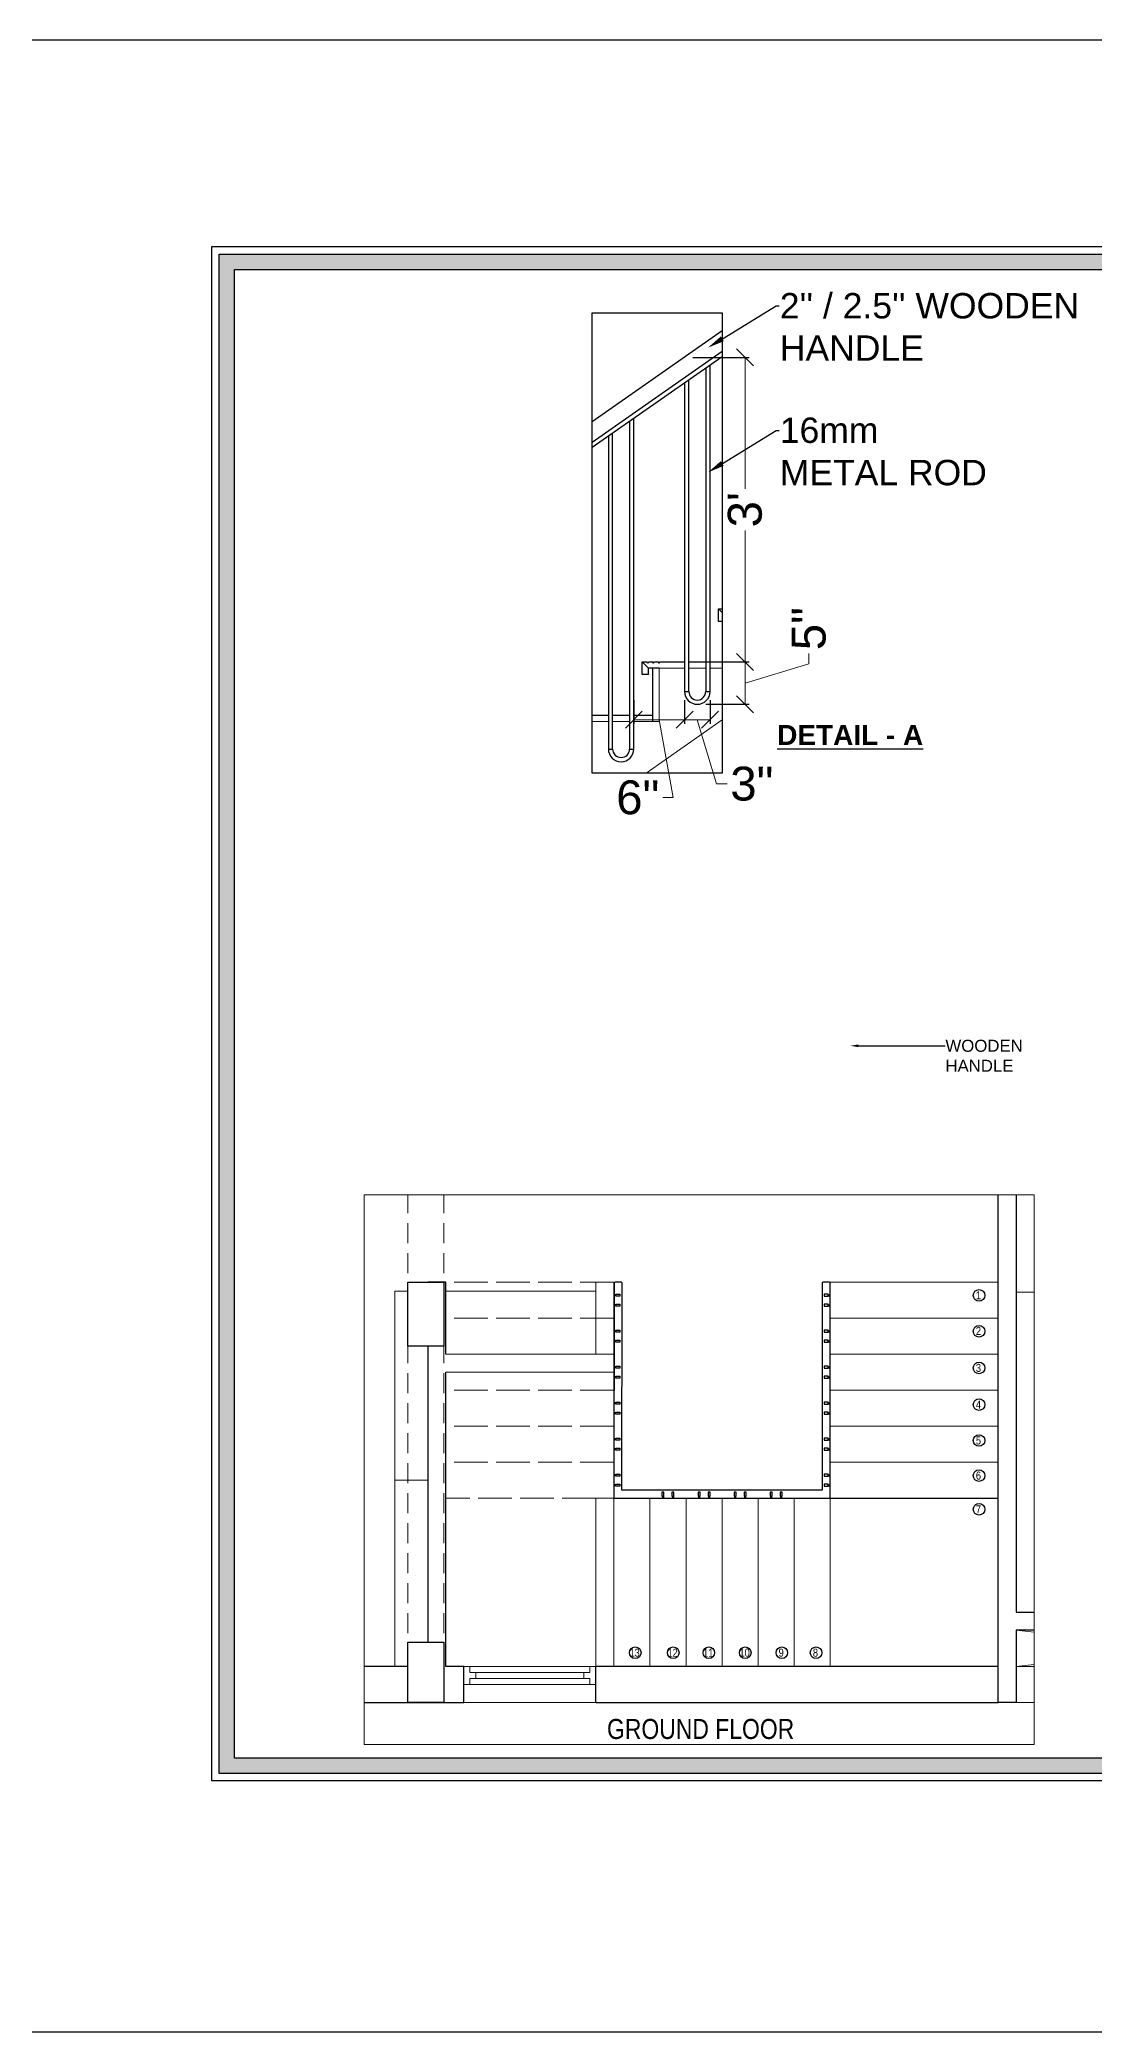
# Model space of a CAD drawing. Header units: millimetres. Extents: x 56222 to 3066687, y -650199 to -121287.
# Drawn here: x 151732.8 to 151996.2, y -180560.1 to -180062.2 of the extents above; entities that cross this region are included whole.
import ezdxf
from ezdxf import colors
from ezdxf.entities.mleader import LeaderData, LeaderLine
from ezdxf.math import Vec2, Vec3

# ---------------------------------------------------------------- set-up
doc = ezdxf.new("R2010")
doc.units = ezdxf.units.MM
doc.header["$MEASUREMENT"] = 0
doc.header["$PDMODE"] = 35
for name, pattern in [('ACAD_ISO02W100', [15, 12, -3]), ('ACAD_ISO04W100', [30, 24, -3, 0, -3]), ('DASHED', [0.75, 0.5, -0.25]), ('DASHED2', [0.375, 0.25, -0.125])]:
    doc.linetypes.add(name, pattern=pattern)
doc.layers.get('Defpoints').update_dxf_attribs({"color": 220})
for name, color, linetype, lineweight in [('dim05', 1, 'Continuous', 13), ('FUR', 250, 'Continuous', 0), ('GROUND FLOOR', 7, 'Continuous', 9), ('GROUND FLOOR  ( PLINE )', 251, 'Continuous', 30), ('GROUND FLOOR ( DW_RAIL )', 7, 'Continuous', 9), ('GROUND FLOOR ( STAIR )', 251, 'Continuous', 9), ('Labelling', 1, 'Continuous', 25), ('NAME PLATE', 7, 'Continuous', 25), ('SECOND FLOOR', 7, 'Continuous', 9), ('SECTION', 7, 'Continuous', 9), ('wall', 7, 'Continuous', 30), ('XX~SLAB ( BEAM )~ ( DIM )', 7, 'Continuous', 9)]:
    doc.layers.add(name, color=color, linetype=linetype, lineweight=lineweight)
doc.layers.add('GROUND FLOOR  ( Text )', color=251, linetype='Continuous')
doc.layers.add('SECTION ( Text )', color=250, linetype='Continuous')
doc.styles.add('Arial', font='arial.ttf')
doc.styles.add("Cn_BT_0'-0", font='swissc.ttf')
doc.styles.add('KATHA', font='swissc.ttf')
doc.styles.get("Standard").update_dxf_attribs({"font": 'arial.ttf', "height": 6})
doc.dimstyles.new('ISO-25', dxfattribs={"dimtxt": 2.5, "dimasz": 1, "dimexe": 0.5, "dimexo": 1, "dimtad": 0, "dimdec": 1, "dimlunit": 4, "dimtxsty": 'Standard', "dimblk": 'OBLIQUE', "dimcen": 2.5, "dimclrd": 1, "dimclre": 1, "dimclrt": 5, "dimadec": 0, "dimazin": 0, "dimtfac": 1, "dimtdec": 1, "dimtmove": 0, "dimatfit": 3, "dimfxl": 1, "dimlwd": -1, "dimarcsym": 0})

# ---------------------------------------------------------------- blocks, each defined once
blk = doc.blocks.new('_Oblique')
at = {"layer": 'wall', "color": 0, "lineweight": -2}
blk.add_line((-0.5, -0.5), (0.5, 0.5), dxfattribs=at)
blk = doc.blocks.new('*D329')
at = {"layer": 'Defpoints', "color": 0, "lineweight": 30, "transparency": 16777216}
for p in [(152161.77, -180333.33), (152164.77, -180333.33), (152164.77, -180336.66)]:
    blk.add_point(p, dxfattribs=at)
at = {"layer": 'dim05', "color": 1, "linetype": 'Continuous', "lineweight": -2, "transparency": 16777216}
for p, q in [((152161.77, -180334.33), (152161.77, -180337.16)), ((152164.77, -180334.33), (152164.77, -180337.16))]:
    blk.add_line(p, q, dxfattribs=at)
at = {"layer": 'dim05', "color": 1, "linetype": 'Continuous', "transparency": 16777216}
for p, q in [((152161.77, -180336.66), (152164.77, -180336.66)), ((152163.27, -180336.66), (152165.54, -180344.23)), ((152165.54, -180344.23), (152166.79, -180344.23))]:
    blk.add_line(p, q, dxfattribs=at)
at = {"layer": 'dim05', "color": 1, "transparency": 16777216, "xscale": 2, "yscale": 2, "zscale": 2, "rotation": 180}
blk.add_blockref('_Oblique', (152161.77, -180336.66), dxfattribs=at)
at = {"layer": 'dim05', "color": 1, "transparency": 16777216, "xscale": 2, "yscale": 2, "zscale": 2}
blk.add_blockref('_Oblique', (152164.77, -180336.66), dxfattribs=at)
at = {"layer": 'dim05', "color": 5, "lineweight": 25, "transparency": 16777216, "insert": (152169.71, -180344.23), "char_height": 4, "attachment_point": 5, "style": 'Arial'}
blk.add_mtext('3"', dxfattribs=at)
blk = doc.blocks.new('*D330')
at = {"layer": 'Defpoints', "color": 0, "lineweight": 30, "transparency": 16777216}
for p in [(152163.27, -180329.83), (152168.9, -180329.83), (152163.27, -180334.83)]:
    blk.add_point(p, dxfattribs=at)
at = {"layer": 'dim05', "color": 1, "linetype": 'Continuous', "lineweight": -2, "transparency": 16777216}
for p, q in [((152164.27, -180329.83), (152169.4, -180329.83)), ((152164.27, -180334.83), (152169.4, -180334.83))]:
    blk.add_line(p, q, dxfattribs=at)
at = {"layer": 'dim05', "color": 1, "linetype": 'Continuous', "transparency": 16777216}
for p, q in [((152168.9, -180334.83), (152168.9, -180329.83)), ((152168.9, -180332.33), (152176.44, -180330.07)), ((152176.44, -180330.07), (152176.44, -180328.82))]:
    blk.add_line(p, q, dxfattribs=at)
at = {"layer": 'dim05', "color": 1, "transparency": 16777216, "xscale": 2, "yscale": 2, "zscale": 2}
for p, rotation in [((152168.9, -180329.83), 90), ((152168.9, -180334.83), 270)]:
    blk.add_blockref('_Oblique', p, dxfattribs=dict(at, rotation=rotation))
at = {"layer": 'dim05', "color": 5, "lineweight": 25, "transparency": 16777216, "insert": (152176.44, -180325.9), "char_height": 4, "attachment_point": 5, "rotation": 90, "style": 'Arial'}
blk.add_mtext('5"', dxfattribs=at)
blk = doc.blocks.new('*D331')
at = {"layer": 'Defpoints', "color": 0, "lineweight": 30, "transparency": 16777216}
for p in [(152161.72, -180293.86), (152168.9, -180293.86), (152164.27, -180329.83)]:
    blk.add_point(p, dxfattribs=at)
at = {"layer": 'dim05', "color": 1, "linetype": 'Continuous', "lineweight": -2, "transparency": 16777216}
for p, q in [((152162.72, -180293.86), (152169.4, -180293.86)), ((152165.27, -180329.83), (152169.4, -180329.83))]:
    blk.add_line(p, q, dxfattribs=at)
at = {"layer": 'dim05', "color": 1, "linetype": 'Continuous', "transparency": 16777216}
for p, q in [((152168.9, -180293.86), (152168.9, -180309.39)), ((152168.9, -180329.83), (152168.9, -180314.31))]:
    blk.add_line(p, q, dxfattribs=at)
at = {"layer": 'dim05', "color": 1, "transparency": 16777216, "xscale": 2, "yscale": 2, "zscale": 2}
for p, rotation in [((152168.9, -180293.86), 90), ((152168.9, -180329.83), 270)]:
    blk.add_blockref('_Oblique', p, dxfattribs=dict(at, rotation=rotation))
at = {"layer": 'dim05', "color": 5, "lineweight": 25, "transparency": 16777216, "insert": (152168.9, -180311.85), "char_height": 4, "attachment_point": 5, "rotation": 90, "style": 'Arial'}
blk.add_mtext("3'", dxfattribs=at)
blk = doc.blocks.new('*D332')
at = {"layer": 'Defpoints', "color": 0, "lineweight": 30, "transparency": 16777216}
for p in [(152155.77, -180333.33), (152161.77, -180333.33), (152155.77, -180336.66)]:
    blk.add_point(p, dxfattribs=at)
at = {"layer": 'dim05', "color": 1, "linetype": 'Continuous', "lineweight": -2, "transparency": 16777216}
for p, q in [((152155.77, -180334.33), (152155.77, -180337.16)), ((152161.77, -180334.33), (152161.77, -180337.16))]:
    blk.add_line(p, q, dxfattribs=at)
at = {"layer": 'dim05', "color": 1, "linetype": 'Continuous', "transparency": 16777216}
for p, q in [((152161.77, -180336.66), (152155.77, -180336.66)), ((152158.77, -180336.66), (152160.43, -180345.85)), ((152160.43, -180345.85), (152159.18, -180345.85))]:
    blk.add_line(p, q, dxfattribs=at)
at = {"layer": 'dim05', "color": 1, "transparency": 16777216, "xscale": 2, "yscale": 2, "zscale": 2, "rotation": 180}
blk.add_blockref('_Oblique', (152155.77, -180336.66), dxfattribs=at)
at = {"layer": 'dim05', "color": 1, "transparency": 16777216, "xscale": 2, "yscale": 2, "zscale": 2}
blk.add_blockref('_Oblique', (152161.77, -180336.66), dxfattribs=at)
at = {"layer": 'dim05', "color": 5, "lineweight": 25, "transparency": 16777216, "insert": (152156.24, -180345.85), "char_height": 4, "attachment_point": 5, "style": 'Arial'}
blk.add_mtext('6"', dxfattribs=at)
blk = doc.blocks.new('details')
at = {"layer": 'GROUND FLOOR ( STAIR )', "color": 36, "lineweight": 30, "true_color": 0x6e4817}
for p, q in [((152166.194, -180290.741), (152150.847, -180301.46)), ((152166.194, -180293.181), (152150.847, -180303.899))]:
    blk.add_line(p, q, dxfattribs=at)
at = {"layer": 'GROUND FLOOR ( STAIR )', "color": 242, "lineweight": 30, "true_color": 0xcd2027}
blk.add_lwpolyline([(152150.847, -180288.584), (152166.194, -180288.584), (152166.194, -180342.952), (152150.847, -180342.952)], close=True, dxfattribs=at)
at = {"layer": 'GROUND FLOOR ( STAIR )', "color": 251, "lineweight": 30, "true_color": 0x636466}
for points in [[(152166.194, -180293.791), (152150.847, -180304.509)], [(152164.267, -180295.137), (152164.267, -180333.333), (152164.767, -180333.333), (152164.767, -180294.787)], [(152161.767, -180296.883), (152161.767, -180333.333), (152162.267, -180333.333), (152162.267, -180296.533)], [(152155.267, -180301.422), (152155.267, -180340.119), (152155.767, -180340.119), (152155.767, -180301.073)], [(152152.767, -180303.168), (152152.767, -180340.119), (152153.267, -180340.119), (152153.267, -180302.819)]]:
    blk.add_lwpolyline(points, dxfattribs=at)
for centre, radius in [((152163.267, -180333.333), 1.5), ((152163.267, -180333.333), 1), ((152154.267, -180340.119), 1.5), ((152154.267, -180340.119), 1)]:
    blk.add_arc(centre, radius, 180, 0, dxfattribs=at)
at = {"layer": 'SECOND FLOOR', "color": 244, "lineweight": 30, "true_color": 0x991b1e}
for p, q in [((152165.767, -180323.548), (152166.194, -180323.548)), ((152165.767, -180324.298), (152165.767, -180323.548)), ((152165.767, -180323.548), (152166.194, -180323.975)), ((152165.767, -180325.048), (152165.767, -180324.298)), ((152166.194, -180325.048), (152165.767, -180325.048)), ((152156.767, -180329.833), (152157.302, -180329.833)), ((152156.767, -180330.583), (152156.767, -180329.833)), ((152156.767, -180329.833), (152157.517, -180330.583)), ((152157.433, -180329.967), (152157.302, -180329.833)), ((152157.433, -180329.967), (152157.565, -180329.833)), ((152157.565, -180329.833), (152157.968, -180329.833)), ((152158.1, -180329.967), (152157.968, -180329.833)), ((152158.1, -180329.967), (152158.232, -180329.833)), ((152158.232, -180329.833), (152158.635, -180329.833)), ((152158.767, -180329.967), (152158.635, -180329.833)), ((152158.767, -180329.967), (152158.899, -180329.833)), ((152158.899, -180329.833), (152161.767, -180329.833)), ((152162.267, -180329.833), (152164.267, -180329.833)), ((152164.767, -180329.833), (152166.194, -180329.833)), ((152156.767, -180331.333), (152156.767, -180330.583)), ((152157.517, -180331.333), (152156.767, -180331.333)), ((152158.767, -180330.583), (152157.517, -180330.583)), ((152157.517, -180331.333), (152157.517, -180330.583)), ((152158.017, -180336.869), (152158.017, -180330.583)), ((152150.847, -180336.119), (152152.767, -180336.119)), ((152153.267, -180336.119), (152155.267, -180336.119)), ((152155.767, -180336.119), (152158.017, -180336.119))]:
    blk.add_line(p, q, dxfattribs=at)
at = {"layer": 'SECTION'}
for p, q in [((152161.767, -180330.583), (152158.767, -180330.583)), ((152158.767, -180330.583), (152158.767, -180336.869)), ((152164.267, -180330.583), (152162.267, -180330.583)), ((152166.194, -180330.583), (152164.767, -180330.583)), ((152152.767, -180336.869), (152150.847, -180336.869)), ((152155.267, -180336.869), (152153.267, -180336.869)), ((152158.767, -180336.869), (152155.767, -180336.869))]:
    blk.add_line(p, q, dxfattribs=at)
blk.add_lwpolyline([(152157.216, -180342.952), (152166.194, -180336.682)], dxfattribs=at)
at = {"layer": 'dim05', "color": 27, "lineweight": 25}
for base, p1, p2, picture, middle in [((152168.904, -180293.865), (152164.267, -180329.833), (152161.721, -180293.865), '*D331', (152168.904, -180311.849)), ((152168.904, -180329.833), (152163.267, -180334.833), (152163.267, -180329.833), '*D330', (152176.444, -180328.196))]:
    dim = blk.add_linear_dim(base=base, p1=p1, p2=p2, angle=90, dimstyle='ISO-25', override={"dimtxt": 4, "dimasz": 2, "dimdec": 2, "dimtxsty": 'Arial', "dimtmove": 1}, dxfattribs=at)
    dim.commit()
    dim.dimension.update_dxf_attribs({"geometry": picture, "text_midpoint": middle})
dim = blk.add_linear_dim(base=(152155.767, -180336.659), p1=(152161.767, -180333.333), p2=(152155.767, -180333.333), dimstyle='ISO-25', override={"dimtxt": 4, "dimasz": 2, "dimdec": 2, "dimtxsty": 'Arial', "dimtmove": 1}, dxfattribs=at)
dim.commit()
dim.dimension.update_dxf_attribs({"geometry": '*D332', "text_midpoint": (152158.553, -180345.845), "dimtype": 160})
dim = blk.add_linear_dim(base=(152164.767, -180336.659), p1=(152161.767, -180333.333), p2=(152164.767, -180333.333), dimstyle='ISO-25', override={"dimtxt": 4, "dimasz": 2, "dimdec": 2, "dimtxsty": 'Arial', "dimtmove": 1}, dxfattribs=at)
dim.commit()
dim.dimension.update_dxf_attribs({"geometry": '*D329', "text_midpoint": (152167.412, -180344.227)})
at = {"layer": 'GROUND FLOOR ( STAIR )', "color": 242, "lineweight": 13, "true_color": 0xcd2027}
ml = blk.add_multileader_mtext('Standard', dxfattribs=at)
ml.set_content("2'' / 2.5'' WOODEN \\PHANDLE", color=(205, 32, 39))
ml.set_leader_properties()
ml.build(insert=Vec2(0, 0))
ml.multileader.update_dxf_attribs({"text_right_attachment_type": 6, "dogleg_length": 0.36, "arrow_head_size": 2})
ctx = ml.context
ctx.base_point, ctx.char_height, ctx.arrow_head_size, ctx.landing_gap_size, ctx.plane_origin = Vec3(152172.922, -180287.756), 3, 2, 0.09, Vec3(152164.523, -180292.71)
ctx.right_attachment = 6
notes = []
notes.append((ctx, [(0, (1, 1, 0), (152172.562, -180287.756), (1, 0), 0.36, [(0, [(152164.523, -180292.71)], 0, [])])]))
ctx.mtext.insert, ctx.mtext.flow_direction = Vec3(152173.012, -180286.256), 5
ml = blk.add_multileader_mtext('Standard', dxfattribs=at)
ml.set_content('\\A1;16mm \\PMETAL ROD', color=(205, 32, 39))
ml.set_leader_properties()
ml.build(insert=Vec2(0, 0))
ml.multileader.update_dxf_attribs({"text_right_attachment_type": 6, "dogleg_length": 0.36, "arrow_head_size": 2})
ctx = ml.context
ctx.base_point, ctx.char_height, ctx.arrow_head_size, ctx.landing_gap_size, ctx.plane_origin = Vec3(152172.919, -180302.487), 3, 2, 0.09, Vec3(152164.521, -180307.442)
ctx.right_attachment = 6
notes.append((ctx, [(0, (1, 1, 0), (152172.559, -180302.487), (1, 0), 0.36, [(0, [(152164.521, -180307.442)], 0, [])])]))
ctx.mtext.insert, ctx.mtext.flow_direction = Vec3(152173.009, -180300.962), 5
for ctx, leaders in notes:
    for number, flags, end, landing, length, lines in leaders:
        leader = LeaderData()
        leader.index, (leader.has_last_leader_line, leader.has_dogleg_vector, leader.attachment_direction) = number, flags
        leader.last_leader_point, leader.dogleg_vector, leader.dogleg_length = Vec3(end), Vec3(landing), length
        for number, points, colour, breaks in lines:
            line = LeaderLine()
            line.index, line.vertices, line.color, line.breaks = number, Vec3.list(points), colors.encode_raw_color(colour), breaks
            leader.lines.append(line)
        ctx.leaders.append(leader)

msp = doc.modelspace()

# ---------------------------------------------------------------- hatches: boundary and pattern name
at = {"layer": 'NAME PLATE', "true_color": 0xd39e00}
h = msp.add_hatch(color=42, dxfattribs=at)
h.paths.add_polyline_path([(151777.649, -180115.786), (151777.649, -180495.407), (152316.979, -180495.407), (152316.979, -180115.786)])
h.paths.add_polyline_path([(151781.434, -180119.571), (152313.194, -180119.571), (152313.194, -180491.622), (151781.434, -180491.622)], flags=16)

# ---------------------------------------------------------------- linework, layer by layer
at = {"layer": 'FUR'}
msp.add_line((151826.613, -180445.976), (151826.613, -180445.976), dxfattribs=at)
at = {"layer": 'GROUND FLOOR'}
for p, q in [((151972.244, -180350.8), (151972.244, -180477.664)), ((151976.744, -180350.8), (151976.744, -180455.164)), ((151871.744, -180390.664), (151871.744, -180372.664)), ((151876.244, -180395.164), (151876.244, -180372.664)), ((151976.744, -180375.164), (151981.207, -180375.164)), ((151976.744, -180459.664), (151976.744, -180477.664)), ((151824.744, -180468.664), (151813.809, -180468.664)), ((151972.244, -180468.664), (151838.744, -180468.664)), ((151981.207, -180477.664), (151813.809, -180477.664))]:
    msp.add_line(p, q, dxfattribs=at)
at = {"layer": 'GROUND FLOOR', "color": 5}
msp.add_line((151876.244, -180395.164), (151834.244, -180395.164), dxfattribs=at)
at = {"layer": 'GROUND FLOOR', "color": 1, "linetype": 'ACAD_ISO04W100'}
for p, q in [((151976.744, -180459.664), (151981.207, -180460.134)), ((151981.207, -180468.194), (151976.744, -180468.664))]:
    msp.add_line(p, q, dxfattribs=at)
at = {"layer": 'GROUND FLOOR', "linetype": 'ACAD_ISO02W100', "ltscale": 0.7}
msp.add_line((151981.207, -180468.664), (151976.744, -180468.664), dxfattribs=at)
at = {"layer": 'GROUND FLOOR'}
msp.add_lwpolyline([(151930.244, -180372.664), (151930.244, -180426.664), (151876.244, -180426.664)], dxfattribs=at)
at = {"layer": 'GROUND FLOOR  ( PLINE )'}
for p, q in [((151834.244, -180372.664), (151829.744, -180372.664)), ((151834.244, -180390.664), (151834.244, -180372.664)), ((151834.244, -180468.664), (151834.244, -180395.164)), ((151972.244, -180468.664), (151871.744, -180468.664)), ((151871.744, -180477.664), (151871.744, -180468.664)), ((151972.244, -180477.664), (151972.244, -180468.664)), ((151871.744, -180477.664), (151972.244, -180477.664))]:
    msp.add_line(p, q, dxfattribs=at)
at = {"layer": 'GROUND FLOOR  ( PLINE )', "color": 9, "lineweight": 5, "true_color": 0xc7c8ca}
for p, q in [((151876.244, -180372.664), (151871.744, -180372.664)), ((151871.744, -180372.664), (151871.744, -180390.664)), ((151876.244, -180395.164), (151876.244, -180372.664)), ((151871.744, -180390.664), (151834.244, -180390.664)), ((151834.244, -180395.164), (151876.244, -180395.164))]:
    msp.add_line(p, q, dxfattribs=at)
at = {"layer": 'GROUND FLOOR  ( PLINE )', "color": 9, "lineweight": 5, "true_color": 0xc7c8ca, "transparency": 33554508}
for p, q in [((151876.244, -180426.664), (151871.744, -180426.664)), ((151871.744, -180426.664), (151871.744, -180468.664))]:
    msp.add_line(p, q, dxfattribs=at)
at = {"layer": 'GROUND FLOOR  ( PLINE )', "lineweight": 0}
msp.add_lwpolyline([(151813.809, -180350.8), (151981.207, -180350.8), (151981.207, -180488.193), (151813.809, -180488.193)], close=True, dxfattribs=at)
at = {"layer": 'GROUND FLOOR  ( PLINE )'}
for points in [[(151981.207, -180459.664), (151976.744, -180459.664), (151976.744, -180477.664), (151972.244, -180477.664), (151972.244, -180350.8)], [(151976.744, -180350.8), (151976.744, -180455.164)], [(151829.744, -180388.664), (151829.744, -180462.664)], [(151976.744, -180455.164), (151981.207, -180455.164)], [(151824.744, -180468.664), (151813.809, -180468.664)], [(151834.244, -180477.664), (151834.244, -180477.664), (151838.744, -180477.664), (151838.744, -180468.664), (151834.244, -180468.664)], [(151813.809, -180477.664), (151834.244, -180477.664)]]:
    msp.add_lwpolyline(points, dxfattribs=at)
at = {"layer": 'GROUND FLOOR ( DW_RAIL )'}
msp.add_lwpolyline([(151871.744, -180468.664), (151870.244, -180468.664), (151870.244, -180470.164), (151868.744, -180470.164), (151868.744, -180471.664), (151841.744, -180471.664), (151841.744, -180470.164), (151840.244, -180470.164), (151840.244, -180468.664), (151838.744, -180468.664), (151838.744, -180473.164), (151840.244, -180473.164), (151840.244, -180471.664), (151841.744, -180471.664), (151841.744, -180470.164), (151868.744, -180470.164), (151868.744, -180471.664), (151870.244, -180471.664), (151870.244, -180473.164), (151871.744, -180473.164), (151871.744, -180468.664), (151838.744, -180468.664), (151838.744, -180473.164), (151871.744, -180473.164)], close=True, dxfattribs=at)
at = {"layer": 'GROUND FLOOR ( STAIR )', "color": 5, "linetype": 'ACAD_ISO02W100', "ltscale": 0.7}
for p, q in [((151876.244, -180372.664), (151834.244, -180372.664)), ((151876.244, -180381.664), (151834.244, -180381.664)), ((151876.244, -180390.664), (151834.244, -180390.664)), ((151876.244, -180395.164), (151876.244, -180426.664)), ((151876.244, -180399.664), (151834.244, -180399.664)), ((151876.244, -180408.664), (151834.244, -180408.664)), ((151876.244, -180417.664), (151834.244, -180417.664)), ((151871.744, -180426.664), (151834.244, -180426.664))]:
    msp.add_line(p, q, dxfattribs=at)
at = {"layer": 'GROUND FLOOR ( STAIR )', "color": 242, "lineweight": 30, "true_color": 0xcd2027}
for p, q in [((151876.744, -180375.789), (151876.244, -180375.789)), ((151876.744, -180376.039), (151876.244, -180376.039)), ((151929.744, -180375.789), (151930.244, -180375.789)), ((151929.744, -180376.039), (151930.244, -180376.039)), ((151876.744, -180378.289), (151876.244, -180378.289)), ((151876.744, -180378.539), (151876.244, -180378.539)), ((151929.744, -180378.289), (151930.244, -180378.289)), ((151929.744, -180378.539), (151930.244, -180378.539)), ((151876.744, -180384.789), (151876.244, -180384.789)), ((151876.744, -180385.039), (151876.244, -180385.039)), ((151929.744, -180384.789), (151930.244, -180384.789)), ((151929.744, -180385.039), (151930.244, -180385.039)), ((151876.744, -180387.289), (151876.244, -180387.289)), ((151876.744, -180387.539), (151876.244, -180387.539)), ((151929.744, -180387.289), (151930.244, -180387.289)), ((151929.744, -180387.539), (151930.244, -180387.539)), ((151876.744, -180393.789), (151876.244, -180393.789)), ((151876.744, -180394.039), (151876.244, -180394.039)), ((151929.744, -180393.789), (151930.244, -180393.789)), ((151929.744, -180394.039), (151930.244, -180394.039)), ((151876.744, -180396.289), (151876.244, -180396.289)), ((151876.744, -180396.539), (151876.244, -180396.539)), ((151929.744, -180396.289), (151930.244, -180396.289)), ((151929.744, -180396.539), (151930.244, -180396.539)), ((151876.744, -180402.789), (151876.244, -180402.789)), ((151876.744, -180403.039), (151876.244, -180403.039)), ((151876.744, -180405.289), (151876.244, -180405.289)), ((151876.744, -180405.539), (151876.244, -180405.539)), ((151929.744, -180402.789), (151930.244, -180402.789)), ((151929.744, -180403.039), (151930.244, -180403.039)), ((151929.744, -180405.289), (151930.244, -180405.289)), ((151929.744, -180405.539), (151930.244, -180405.539)), ((151876.744, -180411.789), (151876.244, -180411.789)), ((151876.744, -180412.039), (151876.244, -180412.039)), ((151876.744, -180414.289), (151876.244, -180414.289)), ((151876.744, -180414.539), (151876.244, -180414.539)), ((151929.744, -180411.789), (151930.244, -180411.789)), ((151929.744, -180412.039), (151930.244, -180412.039)), ((151929.744, -180414.289), (151930.244, -180414.289)), ((151929.744, -180414.539), (151930.244, -180414.539)), ((151876.744, -180420.789), (151876.244, -180420.789)), ((151876.744, -180421.039), (151876.244, -180421.039)), ((151929.744, -180420.789), (151930.244, -180420.789)), ((151929.744, -180421.039), (151930.244, -180421.039)), ((151876.744, -180423.289), (151876.244, -180423.289)), ((151876.744, -180423.539), (151876.244, -180423.539)), ((151929.744, -180423.289), (151930.244, -180423.289)), ((151929.744, -180423.539), (151930.244, -180423.539)), ((151888.369, -180426.164), (151888.369, -180426.664)), ((151888.619, -180426.164), (151888.619, -180426.664)), ((151890.869, -180426.164), (151890.869, -180426.664)), ((151891.119, -180426.164), (151891.119, -180426.664)), ((151897.369, -180426.164), (151897.369, -180426.664)), ((151897.619, -180426.164), (151897.619, -180426.664)), ((151899.869, -180426.164), (151899.869, -180426.664)), ((151900.119, -180426.164), (151900.119, -180426.664)), ((151906.369, -180426.164), (151906.369, -180426.664)), ((151906.619, -180426.164), (151906.619, -180426.664)), ((151908.869, -180426.164), (151908.869, -180426.664)), ((151909.119, -180426.164), (151909.119, -180426.664)), ((151915.369, -180426.164), (151915.369, -180426.664)), ((151915.619, -180426.164), (151915.619, -180426.664)), ((151917.869, -180426.164), (151917.869, -180426.664)), ((151918.119, -180426.164), (151918.119, -180426.664))]:
    msp.add_line(p, q, dxfattribs=at)
at = {"layer": 'GROUND FLOOR ( STAIR )', "linetype": 'DASHED2'}
msp.add_line((151972.244, -180372.664), (151930.244, -180372.664), dxfattribs=at)
at = {"layer": 'GROUND FLOOR ( STAIR )'}
for p, q in [((151930.244, -180372.664), (151930.244, -180426.664)), ((151930.244, -180426.664), (151930.244, -180372.664)), ((151930.244, -180372.664), (151930.944, -180372.664)), ((151972.244, -180390.664), (151930.244, -180390.664)), ((151972.244, -180399.664), (151930.244, -180399.664)), ((151930.244, -180399.664), (151972.244, -180399.664)), ((151972.244, -180408.664), (151930.244, -180408.664)), ((151930.244, -180408.664), (151972.244, -180408.664)), ((151972.244, -180417.664), (151930.244, -180417.664)), ((151930.244, -180417.664), (151972.244, -180417.664)), ((151930.244, -180426.664), (151876.244, -180426.664)), ((151876.244, -180468.664), (151876.244, -180426.664)), ((151876.244, -180426.664), (151930.244, -180426.664)), ((151876.244, -180427.364), (151876.244, -180426.664)), ((151885.244, -180426.664), (151885.244, -180468.664)), ((151894.244, -180426.664), (151894.244, -180468.664)), ((151903.244, -180426.664), (151903.244, -180468.664)), ((151912.244, -180426.664), (151912.244, -180468.664)), ((151921.244, -180426.664), (151921.244, -180468.664)), ((151972.244, -180426.664), (151930.244, -180426.664)), ((151930.244, -180426.664), (151930.244, -180468.664)), ((151930.244, -180426.683), (151972.244, -180426.683))]:
    msp.add_line(p, q, dxfattribs=at)
at = {"layer": 'GROUND FLOOR ( STAIR )', "linetype": 'Continuous'}
for p, q in [((151930.244, -180372.664), (151972.244, -180372.664)), ((151930.244, -180381.664), (151972.244, -180381.664))]:
    msp.add_line(p, q, dxfattribs=at)
at = {"layer": 'GROUND FLOOR ( STAIR )', "color": 242, "lineweight": 30, "true_color": 0xcd2027}
for points in [[(151724.33, -180062.215), (152375.758, -180062.215), (152375.758, -180560.079), (151724.33, -180560.079)], [(151876.744, -180375.664), (151877.744, -180375.664), (151877.744, -180376.164), (151876.744, -180376.164)], [(151929.744, -180375.664), (151928.744, -180375.664), (151928.744, -180376.164), (151929.744, -180376.164)], [(151876.744, -180378.164), (151877.744, -180378.164), (151877.744, -180378.664), (151876.744, -180378.664)], [(151929.744, -180378.164), (151928.744, -180378.164), (151928.744, -180378.664), (151929.744, -180378.664)], [(151876.744, -180384.664), (151877.744, -180384.664), (151877.744, -180385.164), (151876.744, -180385.164)], [(151929.744, -180384.664), (151928.744, -180384.664), (151928.744, -180385.164), (151929.744, -180385.164)], [(151876.744, -180387.164), (151877.744, -180387.164), (151877.744, -180387.664), (151876.744, -180387.664)], [(151929.744, -180387.164), (151928.744, -180387.164), (151928.744, -180387.664), (151929.744, -180387.664)], [(151876.744, -180393.664), (151877.744, -180393.664), (151877.744, -180394.164), (151876.744, -180394.164)], [(151876.744, -180396.164), (151877.744, -180396.164), (151877.744, -180396.664), (151876.744, -180396.664)], [(151929.744, -180393.664), (151928.744, -180393.664), (151928.744, -180394.164), (151929.744, -180394.164)], [(151929.744, -180396.164), (151928.744, -180396.164), (151928.744, -180396.664), (151929.744, -180396.664)], [(151876.744, -180402.664), (151877.744, -180402.664), (151877.744, -180403.164), (151876.744, -180403.164)], [(151876.744, -180405.164), (151877.744, -180405.164), (151877.744, -180405.664), (151876.744, -180405.664)], [(151929.744, -180402.664), (151928.744, -180402.664), (151928.744, -180403.164), (151929.744, -180403.164)], [(151929.744, -180405.164), (151928.744, -180405.164), (151928.744, -180405.664), (151929.744, -180405.664)], [(151876.744, -180411.664), (151877.744, -180411.664), (151877.744, -180412.164), (151876.744, -180412.164)], [(151876.744, -180414.164), (151877.744, -180414.164), (151877.744, -180414.664), (151876.744, -180414.664)], [(151929.744, -180411.664), (151928.744, -180411.664), (151928.744, -180412.164), (151929.744, -180412.164)], [(151929.744, -180414.164), (151928.744, -180414.164), (151928.744, -180414.664), (151929.744, -180414.664)], [(151876.744, -180420.664), (151877.744, -180420.664), (151877.744, -180421.164), (151876.744, -180421.164)], [(151929.744, -180420.664), (151928.744, -180420.664), (151928.744, -180421.164), (151929.744, -180421.164)], [(151876.744, -180423.164), (151877.744, -180423.164), (151877.744, -180423.664), (151876.744, -180423.664)], [(151888.744, -180426.164), (151888.744, -180425.164), (151888.244, -180425.164), (151888.244, -180426.164)], [(151891.244, -180426.164), (151891.244, -180425.164), (151890.744, -180425.164), (151890.744, -180426.164)], [(151897.744, -180426.164), (151897.744, -180425.164), (151897.244, -180425.164), (151897.244, -180426.164)], [(151900.244, -180426.164), (151900.244, -180425.164), (151899.744, -180425.164), (151899.744, -180426.164)], [(151906.744, -180426.164), (151906.744, -180425.164), (151906.244, -180425.164), (151906.244, -180426.164)], [(151909.244, -180426.164), (151909.244, -180425.164), (151908.744, -180425.164), (151908.744, -180426.164)], [(151915.744, -180426.164), (151915.744, -180425.164), (151915.244, -180425.164), (151915.244, -180426.164)], [(151918.244, -180426.164), (151918.244, -180425.164), (151917.744, -180425.164), (151917.744, -180426.164)], [(151929.744, -180423.164), (151928.744, -180423.164), (151928.744, -180423.664), (151929.744, -180423.664)]]:
    msp.add_lwpolyline(points, close=True, dxfattribs=at)
at = {"layer": 'GROUND FLOOR ( STAIR )', "color": 36, "lineweight": 30, "true_color": 0x6e4817}
msp.add_lwpolyline([(151876.299, -180372.917), (151876.244, -180426.664), (151930.244, -180426.664), (151930.244, -180372.914, 0.4142136), (151929.994, -180372.664), (151928.494, -180372.664, 0.4142136), (151928.244, -180372.914), (151928.244, -180424.664), (151878.244, -180424.664), (151878.299, -180372.918, 0.414528), (151878.049, -180372.667), (151876.549, -180372.667, 0.4139108)], format="xyb", close=True, dxfattribs=at)
at = {"layer": 'Labelling', "color": 9, "linetype": 'DASHED', "lineweight": 0, "ltscale": 10, "true_color": 0xc7c8ca}
for p, q in [((151824.744, -180467.914), (151824.744, -180350.8)), ((151833.744, -180467.914), (151833.744, -180350.8))]:
    msp.add_line(p, q, dxfattribs=at)
at = {"layer": 'Labelling', "lineweight": 30, "ltscale": 10}
for points in [[(151824.744, -180372.664), (151833.744, -180372.664), (151833.744, -180388.664), (151824.744, -180388.664)], [(151824.744, -180462.664), (151833.744, -180462.664), (151833.744, -180477.664), (151824.744, -180477.664)]]:
    msp.add_lwpolyline(points, close=True, dxfattribs=at)
at = {"layer": 'NAME PLATE', "color": 42, "true_color": 0xd39e00}
for points in [[(151775.757, -180113.893), (152318.872, -180113.893), (152318.872, -180497.3), (151775.757, -180497.3)], [(151777.649, -180115.786), (152316.979, -180115.786), (152316.979, -180495.407), (151777.649, -180495.407)], [(151781.434, -180119.571), (152313.194, -180119.571), (152313.194, -180491.622), (151781.434, -180491.622)]]:
    msp.add_lwpolyline(points, close=True, dxfattribs=at)
at = {"layer": 'SECOND FLOOR', "color": 18, "lineweight": 25, "true_color": 0x000000}
for centre in [(151967.447, -180375.957), (151967.447, -180384.936), (151967.447, -180394.099), (151967.447, -180403.264), (151967.447, -180412.218), (151967.447, -180421.005), (151967.447, -180429.424), (151881.566, -180465.259), (151891.056, -180465.259), (151899.943, -180465.259), (151909.034, -180465.259), (151918.174, -180465.259), (151926.728, -180465.259)]:
    msp.add_circle(centre, 1.447, dxfattribs=at)
at = {"layer": 'XX~SLAB ( BEAM )~ ( DIM )', "color": 244, "lineweight": 0, "true_color": 0x991b1e}
for points in [[(151972.244, -180374.894), (151972.244, -180374.894), (151972.244, -180350.8)], [(151824.744, -180374.894), (151821.476, -180374.894), (151821.476, -180422.124), (151829.744, -180422.124), (151829.744, -180388.664)], [(151871.744, -180374.894), (151834.244, -180374.894)], [(151972.244, -180374.894), (151972.244, -180374.894), (151972.244, -180422.124)], [(151824.744, -180468.664), (151821.476, -180468.664), (151821.476, -180422.124), (151829.744, -180422.124), (151829.744, -180462.664)], [(151963.208, -180468.664), (151972.244, -180468.664), (151972.244, -180422.124)], [(151871.744, -180468.664), (151834.244, -180468.664)], [(151892.342, -180468.664), (151963.208, -180468.664)]]:
    msp.add_lwpolyline(points, dxfattribs=at)
at = {"layer": 'XX~SLAB ( BEAM )~ ( DIM )', "color": 9, "lineweight": 5, "true_color": 0xc7c8ca}
msp.add_lwpolyline([(151871.744, -180374.894), (151834.244, -180374.894)], dxfattribs=at)

# ---------------------------------------------------------------- block references
at = {"layer": 'GROUND FLOOR ( STAIR )', "color": 242, "lineweight": 30, "true_color": 0xcd2027, "xscale": 2.115611630059894, "yscale": 2.115611630059894, "zscale": 2.115611630059894}
msp.add_blockref('details', (-170021.311, 201290.218), dxfattribs=at)

# ---------------------------------------------------------------- texts
at = {"layer": 'GROUND FLOOR  ( Text )', "color": 5, "char_height": 2, "width": 36.18636, "attachment_point": 5, "style": "Cn_BT_0'-0"}
for s, insert in [('1', (151967.3, -180375.957)), ('2', (151967.3, -180384.841)), ('3', (151967.3, -180394.099)), ('4', (151967.3, -180403.264)), ('5', (151967.3, -180412.218)), ('6', (151967.3, -180421.005)), ('7', (151967.3, -180429.424)), ('13', (151881.419, -180465.259)), ('12', (151890.909, -180465.259)), ('11', (151899.795, -180465.259)), ('10', (151908.887, -180465.259)), ('9', (151918.026, -180465.259)), ('8', (151926.58, -180465.259))]:
    msp.add_mtext(s, dxfattribs=dict(at, insert=insert))
at = {"layer": 'SECTION ( Text )', "insert": (151897.895, -180484.351), "char_height": 5, "attachment_point": 5, "style": 'KATHA'}
msp.add_mtext('GROUND FLOOR', dxfattribs=at)
at = {"layer": 'XX~SLAB ( BEAM )~ ( DIM )', "color": 1, "lineweight": 25, "insert": (151978.667, -180233.415), "char_height": 5, "width": 88.75746, "attachment_point": 3}
msp.add_mtext('\\pxqc;{\\fArial|b1|i0|c0|p34;\\L DETAIL - A}', dxfattribs=at)

# ---------------------------------------------------------------- leaders
at = {"layer": 'GROUND FLOOR ( STAIR )', "color": 242, "lineweight": 13, "true_color": 0xcd2027}
ml = msp.add_multileader_mtext('Standard', dxfattribs=at)
ml.set_content('WOODEN \\PHANDLE', color=(205, 32, 39))
ml.set_leader_properties()
ml.build(insert=Vec2(0, 0))
ml.multileader.update_dxf_attribs({"text_right_attachment_type": 6, "dogleg_length": 0.36, "arrow_head_size": 2})
ctx = ml.context
ctx.base_point, ctx.char_height, ctx.arrow_head_size, ctx.landing_gap_size, ctx.plane_origin = Vec3(151958.957, -180313.587), 3, 2, 0.09, Vec3(151935.273, -180313.587)
ctx.right_attachment = 6
notes = []
notes.append((ctx, [(0, (1, 1, 0), (151958.597, -180313.587), (1, 0), 0.36, [(0, [(151935.273, -180313.587)], 0, [])])]))
ctx.mtext.insert, ctx.mtext.flow_direction = Vec3(151959.047, -180312.087), 5
for ctx, leaders in notes:
    for number, flags, end, landing, length, lines in leaders:
        leader = LeaderData()
        leader.index, (leader.has_last_leader_line, leader.has_dogleg_vector, leader.attachment_direction) = number, flags
        leader.last_leader_point, leader.dogleg_vector, leader.dogleg_length = Vec3(end), Vec3(landing), length
        for number, points, colour, breaks in lines:
            line = LeaderLine()
            line.index, line.vertices, line.color, line.breaks = number, Vec3.list(points), colors.encode_raw_color(colour), breaks
            leader.lines.append(line)
        ctx.leaders.append(leader)

doc.saveas('drawing.dxf')
